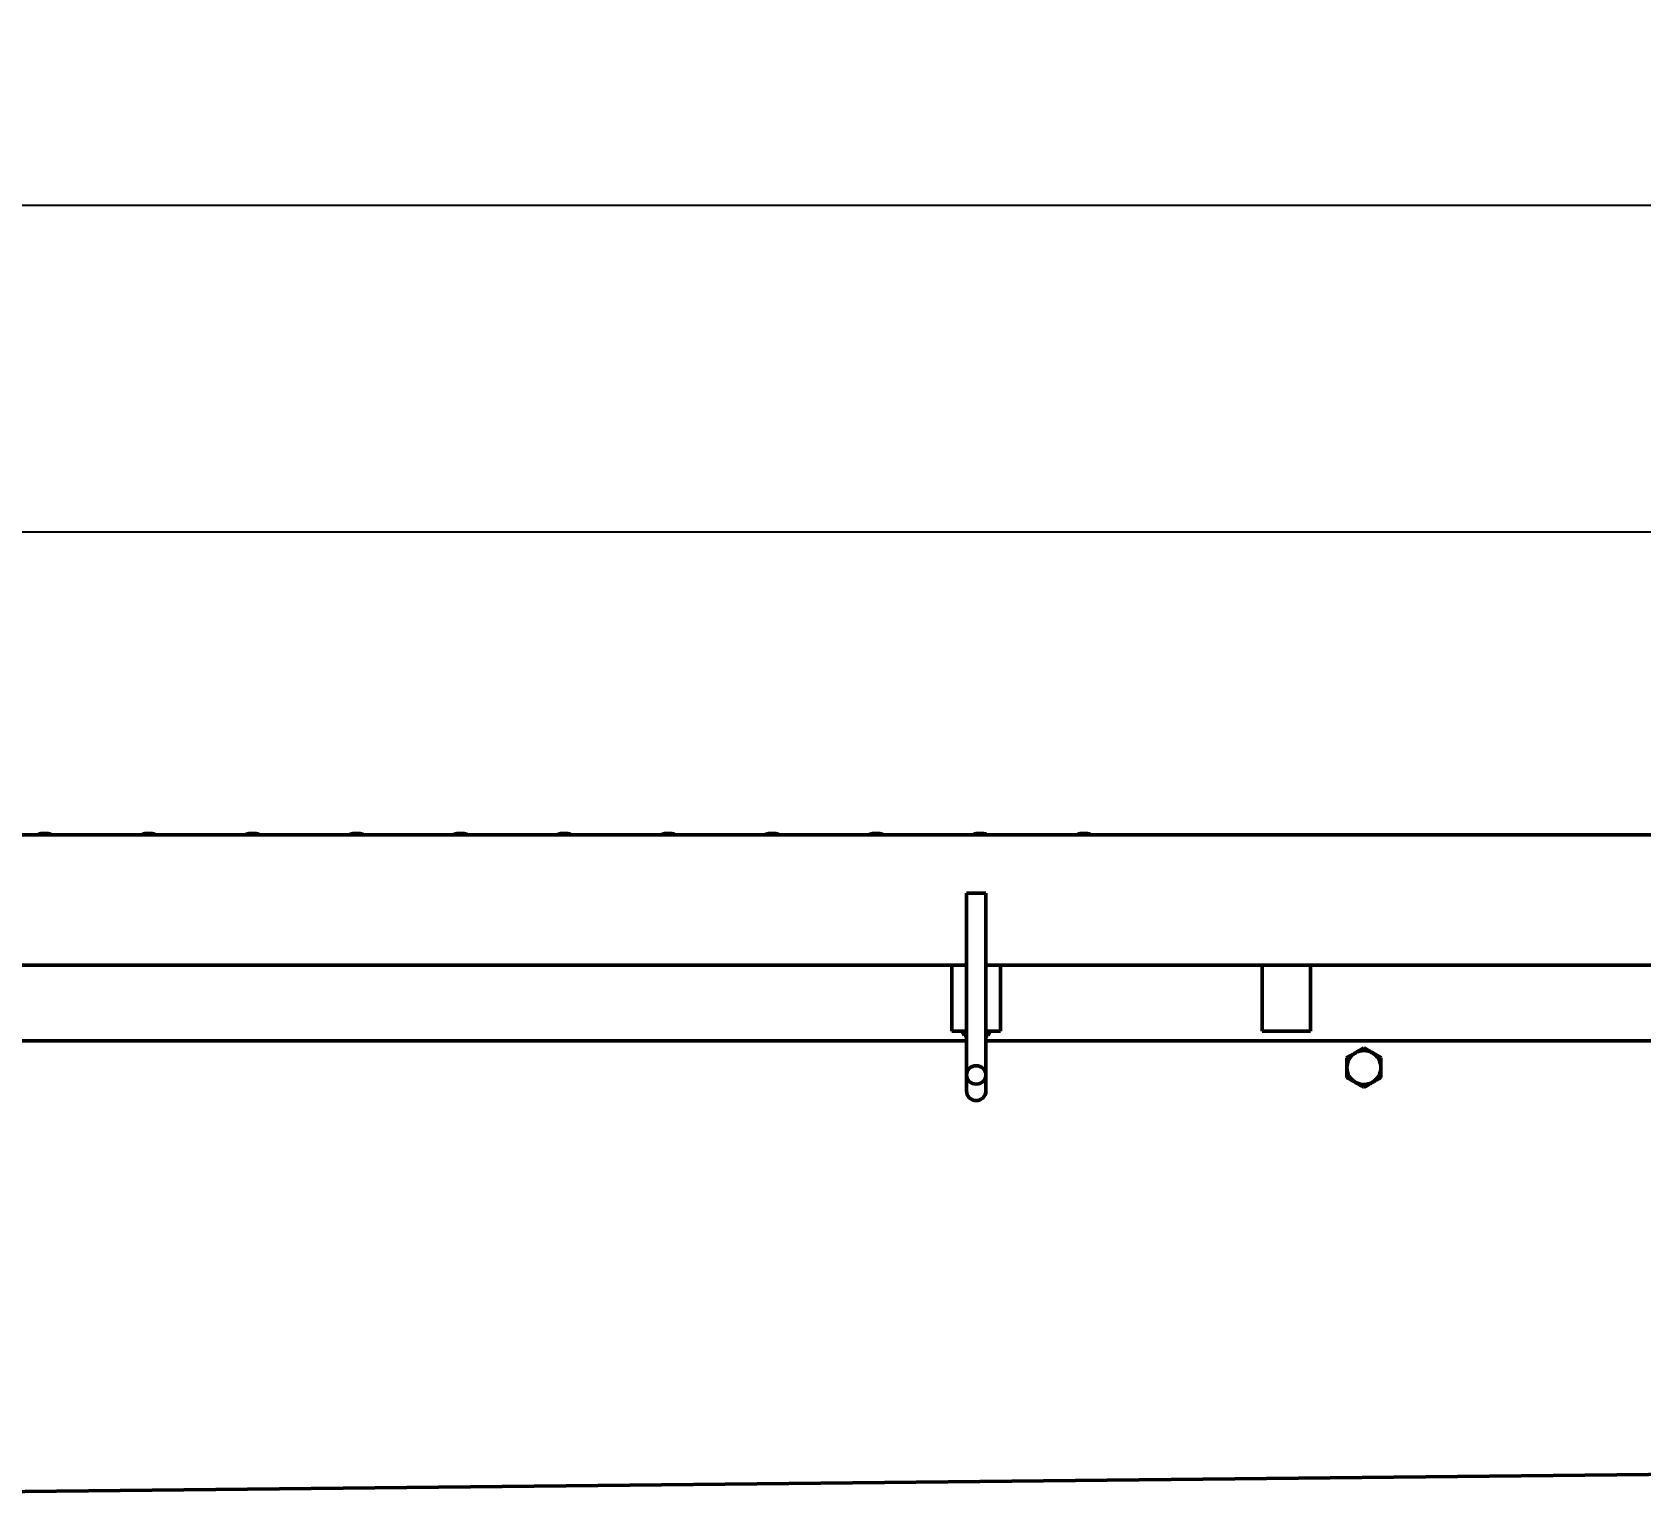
# Model space of a CAD drawing. Header units: inches. Extents: x 6 to 170, y 1 to 50.
# Drawn here: x 128.88 to 149.62, y 8.79 to 27.66 of the extents above; entities that cross this region are included whole.
import ezdxf

# ---------------------------------------------------------------- set-up
doc = ezdxf.new("R2010")
doc.units = ezdxf.units.IN
doc.header["$LTSCALE"] = 8
doc.header["$MEASUREMENT"] = 0
doc.layers.add('Visible (ANSI)', color=7, linetype='Continuous', lineweight=50)
doc.styles.get("Standard").update_dxf_attribs({"font": 'romans.shx'})
doc.dimstyles.get("Standard").update_dxf_attribs({"dimtxt": 1.5, "dimasz": 0.75, "dimexe": 0.5, "dimexo": 0.5, "dimgap": 0.09, "dimtad": 0, "dimtih": 1, "dimtoh": 1, "dimdec": 5, "dimzin": 0, "dimdsep": 46, "dimlunit": 5, "dimtxsty": 'Standard', "dimcen": 0, "dimclrd": 256, "dimclre": 256, "dimclrt": 256, "dimadec": 0, "dimazin": 0, "dimtfac": 0.75, "dimtdec": 5, "dimtofl": 0, "dimtmove": 0, "dimatfit": 3, "dimfxl": 0, "dimtolj": 1, "dimtzin": 0, "dimlwd": -1, "dimlwe": -1, "dimarcsym": 0})

# ---------------------------------------------------------------- blocks, each defined once
blk = doc.blocks.new('*D8')
for p, q in [((47.052, 17.807), (47.052, 21.711)), ((167.052, 17.807), (167.052, 21.711)), ((48.552, 21.211), (99.078, 21.211)), ((165.552, 21.211), (112.292, 21.211))]:
    blk.add_line(p, q)
for points in [[(48.552, 21.461), (48.552, 20.961), (47.052, 21.211)], [(165.552, 21.461), (165.552, 20.961), (167.052, 21.211)]]:
    blk.add_solid(points)
at = {"layer": 'Defpoints', "color": 0}
for p in [(167.052, 21.211), (47.052, 17.307), (167.052, 17.307)]:
    blk.add_point(p, dxfattribs=at)
at = {"insert": (105.685, 21.211), "char_height": 1.5, "attachment_point": 5}
blk.add_mtext('\\A1;120 [3048]', dxfattribs=at)
blk = doc.blocks.new('*D9')
for p, q in [((44.552, 15.152), (44.552, 25.921)), ((167.052, 17.807), (167.052, 25.921)), ((46.052, 25.421), (97.442, 25.421)), ((165.552, 25.421), (111.567, 25.421))]:
    blk.add_line(p, q)
for points in [[(46.052, 25.671), (46.052, 25.171), (44.552, 25.421)], [(165.552, 25.671), (165.552, 25.171), (167.052, 25.421)]]:
    blk.add_solid(points)
at = {"layer": 'Defpoints', "color": 0}
for p in [(167.052, 25.421), (167.052, 17.307), (44.552, 14.652)]:
    blk.add_point(p, dxfattribs=at)
at = {"insert": (104.504, 25.421), "char_height": 1.5, "attachment_point": 5}
blk.add_mtext('\\A1;122{\\H0.750000x;\\S1/2;} [3111]', dxfattribs=at)

msp = doc.modelspace()

# ---------------------------------------------------------------- linework, layer by layer
at = {"layer": 'Visible (ANSI)'}
for p, q in [((47.052053, 17.307259), (167.052053, 17.307259)), ((129.013672, 17.327259), (129.070434, 17.327259)), ((130.353672, 17.327259), (130.410434, 17.327259)), ((131.693672, 17.327259), (131.750434, 17.327259)), ((133.033672, 17.327259), (133.090434, 17.327259)), ((134.373672, 17.327259), (134.430434, 17.327259)), ((135.713672, 17.327259), (135.770434, 17.327259)), ((137.053672, 17.327259), (137.110434, 17.327259)), ((138.393672, 17.327259), (138.450434, 17.327259)), ((139.733672, 17.327259), (139.790434, 17.327259)), ((141.073672, 17.327259), (141.130434, 17.327259)), ((142.413672, 17.327259), (142.470434, 17.327259)), ((140.927053, 16.557259), (141.177053, 16.557259)), ((140.927053, 16.557259), (140.927053, 16.117259)), ((141.177053, 16.557259), (141.177053, 16.117259)), ((140.927053, 16.117259), (140.927053, 16.075472)), ((140.927053, 16.075472), (140.927053, 14.212832)), ((141.177053, 16.075472), (141.177053, 16.117259)), ((141.177053, 16.075472), (141.177053, 14.212832)), ((123.552053, 15.628259), (140.927053, 15.628259)), ((140.739553, 15.628259), (140.739553, 14.778259)), ((141.177053, 15.628259), (161.552053, 15.628259)), ((141.364553, 15.628259), (141.364553, 14.778259)), ((144.739553, 15.628259), (144.739553, 14.778259)), ((145.364553, 15.628259), (145.364553, 14.778259)), ((140.927053, 14.778259), (140.739553, 14.778259)), ((140.898383, 14.720259), (140.866991, 14.778259)), ((141.364553, 14.778259), (141.177053, 14.778259)), ((141.205723, 14.720259), (141.237115, 14.778259)), ((145.364553, 14.778259), (144.739553, 14.778259)), ((140.927053, 14.652259), (123.552053, 14.652259)), ((140.927053, 14.720259), (140.898383, 14.720259)), ((141.205723, 14.720259), (141.177053, 14.720259)), ((161.552053, 14.652259), (141.177053, 14.652259)), ((146.052015, 14.55985), (146.051845, 14.55985)), ((146.052015, 14.55985), (146.270765, 14.433555)), ((146.270765, 14.433555), (146.270594, 14.433555)), ((146.270765, 14.433555), (146.270765, 14.180964)), ((140.927053, 14.016548), (140.927053, 14.212832)), ((141.177053, 14.016548), (141.177053, 14.212832)), ((146.270765, 14.180964), (146.052015, 14.054668)), ((146.270765, 14.180964), (146.270594, 14.180964)), ((140.927053, 14.016548), (140.927053, 14.006686)), ((141.177053, 14.006686), (141.177053, 14.016548)), ((146.052015, 14.054668), (146.051845, 14.054668)), ((161.802678, 9.186568), (123.301428, 8.785513))]:
    msp.add_line(p, q, dxfattribs=at)
for centre, start, end in [((129.013672, 17.202259), 90, 122.8598804), ((129.070434, 17.202259), 57.1401196, 90), ((130.353672, 17.202259), 90, 122.8598804), ((130.410434, 17.202259), 57.1401196, 90), ((131.693672, 17.202259), 90, 122.8598804), ((131.750434, 17.202259), 57.1401196, 90), ((133.033672, 17.202259), 90, 122.8598804), ((133.090434, 17.202259), 57.1401196, 90), ((134.373672, 17.202259), 90, 122.8598804), ((134.430434, 17.202259), 57.1401196, 90), ((135.713672, 17.202259), 90, 122.8598804), ((135.770434, 17.202259), 57.1401196, 90), ((137.053672, 17.202259), 90, 122.8598804), ((137.110434, 17.202259), 57.1401196, 90), ((138.393672, 17.202259), 90, 122.8598804), ((138.450434, 17.202259), 57.1401196, 90), ((139.733672, 17.202259), 90, 122.8598804), ((139.790434, 17.202259), 57.1401196, 90), ((141.073672, 17.202259), 90, 122.8598804), ((141.130434, 17.202259), 57.1401196, 90), ((142.413672, 17.202259), 90, 122.8598804), ((142.470434, 17.202259), 57.1401196, 90), ((141.052053, 14.006686), 180, 0)]:
    msp.add_arc(centre, 0.125, start, end, dxfattribs=at)
for major_axis, start_param, end_param in [((0, 0.21875), 5.759586532, 6.806784083), ((0, -0.21875), 3.665191429, 4.71238898), ((0, 0.21875), 4.71238898, 5.759586532), ((0, -0.21875), 4.71238898, 5.759586532), ((0, -0.21875), 5.759586532, 6.806784083), ((0, 0.21875), 3.665191429, 4.71238898)]:
    msp.add_ellipse((146.051815, 14.307259), major_axis=major_axis, ratio=0.999998838, start_param=start_param, end_param=end_param, dxfattribs=at)
msp.add_ellipse((141.052053, 14.212832), major_axis=(-0.125, 0), ratio=0.946930129, dxfattribs=at)
for points in [[(145.94244, 14.496702), (145.993201, 14.526009), (146.051845, 14.55985)], [(146.051845, 14.55985), (146.110429, 14.526009), (146.16119, 14.496702)], [(145.833065, 14.307259), (145.833065, 14.365873), (145.833095, 14.433555)], [(145.833095, 14.433555), (145.891679, 14.467395), (145.94244, 14.496702)], [(146.16119, 14.496702), (146.211951, 14.467395), (146.270594, 14.433555)], [(146.270594, 14.433555), (146.270564, 14.365873), (146.270564, 14.307259)], [(145.833095, 14.180964), (145.833065, 14.248645), (145.833065, 14.307259)], [(145.94244, 14.117816), (145.891679, 14.147123), (145.833095, 14.180964)], [(146.051845, 14.054668), (145.993201, 14.088509), (145.94244, 14.117816)], [(146.16119, 14.117816), (146.110429, 14.088509), (146.051845, 14.054668)], [(146.270594, 14.180964), (146.211951, 14.147123), (146.16119, 14.117816)], [(146.270564, 14.307259), (146.270564, 14.248645), (146.270594, 14.180964)]]:
    msp.add_rational_spline(points, [1, 1.0379548493, 1], degree=2, dxfattribs=at)

# ---------------------------------------------------------------- dimensions: what is measured, and where the dimension line sits
at = {"color": 7}
for base, p1, picture, middle in [((167.052053, 25.421078), (44.552063, 14.652259), '*D9', (104.504032, 25.421078)), ((167.052053, 21.21134), (47.052053, 17.307259), '*D8', (105.685186, 21.21134))]:
    dim = msp.add_linear_dim(base=base, p1=p1, p2=(167.052053, 17.307259), dimstyle='Standard', override={"dimasz": 1.5, "dimgap": 0.25, "dimtix": 1}, dxfattribs=at)
    dim.commit()
    dim.dimension.update_dxf_attribs({"geometry": picture, "text_midpoint": middle, "dimtype": 160})

doc.saveas('drawing.dxf')
